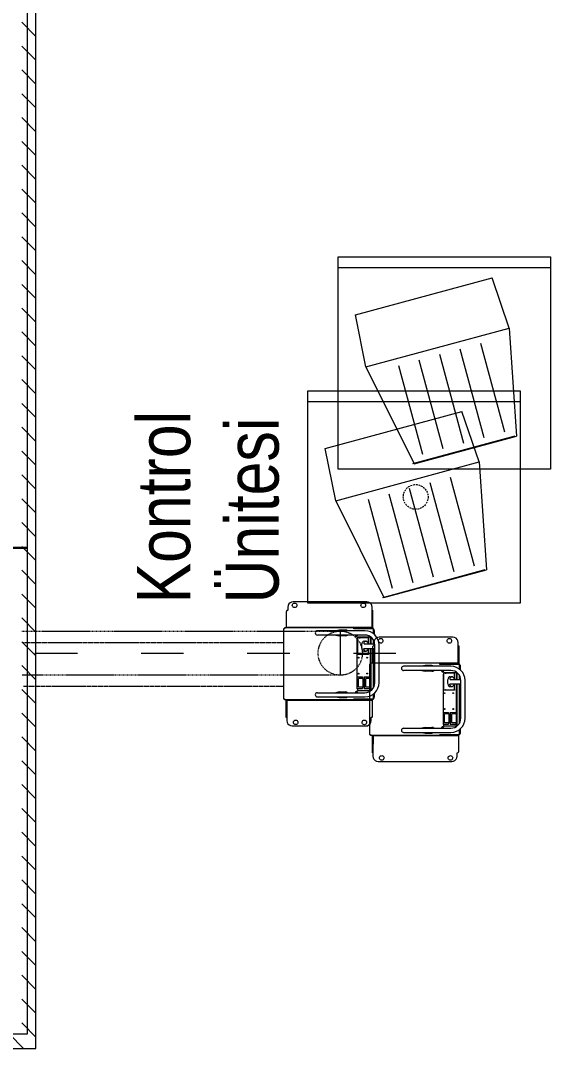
# Model space of a CAD drawing. Extents: x -3709 to 34975, y -230 to 8245.
# Drawn here: x 1848 to 1997.8, y 487.1 to 777.7 of the extents above; entities that cross this region are included whole.
import ezdxf

# ---------------------------------------------------------------- set-up
doc = ezdxf.new("R2010")
doc.units = 0
for name, pattern in [('ACAD_ISO03W100', [30, 12, -18]), ('DASHED', [0.75, 0.5, -0.25]), ('HIDDEN', [0.375, 0.25, -0.125])]:
    doc.linetypes.add(name, pattern=pattern)
doc.layers.get('0').update_dxf_attribs({"color": 9, "lineweight": 9})
doc.layers.add('B_Ekipman_Zemin', color=155, linetype='Continuous', lineweight=9)
doc.styles.add('MuuM_TEXT-STANDART', font='ARIALN.TTF')

# ---------------------------------------------------------------- blocks, each defined once
blk = doc.blocks.new('4800makaslift')
for p, q in [((17107.5, 8433.5), (17107.5, 8425.3)), ((17120.4, 8436.4), (17120, 8438.5)), ((17330.5, 8448.4), (17122.5, 8448.5)), ((17132.7, 8440.6), (17133, 8438.5)), ((17314.4, 8436.3), (17314, 8438.4)), ((17326.7, 8440.6), (17327, 8438.4)), ((17345.5, 8433.4), (17344.7, 8438.4)), ((17345.5, 8426.7), (17345.5, 8433.4)), ((17103, 8420), (17103, 8375)), ((17107.5, 8425.3), (17107.5, 8424.4)), ((17345.2, 8375), (17345.5, 8424.8)), ((17345.5, 8424.8), (17345.5, 8426.7)), ((17345.5, 8424.5), (17347, 8424.5)), ((17345.5, 8424.4), (17345.5, 8375)), ((17347, 8424.5), (17347, 8374.2)), ((17095, 8372), (17095, 8174)), ((17098, 8372), (17095, 8372)), ((17346, 8375), (17098, 8375)), ((17098, 8375), (17098, 8372)), ((17342, 8375.5), (17107, 8375.5)), ((17293.4, 8372), (17293.4, 8375)), ((17346, 8373), (17293.4, 8373)), ((17349, 8372), (17293.4, 8372)), ((17346, 8375), (17346, 8373)), ((17349, 8358.4), (17349, 8372)), ((17325, 8354.5), (17191, 8354.5)), ((17325, 8366.5), (17191.1, 8366.5)), ((17252, 8368.5), (17243, 8366.5)), ((17243, 8354.5), (17252, 8352.5)), ((17252, 8366.5), (17252, 8368.5)), ((17271, 8368.5), (17252, 8368.5)), ((17252, 8352.5), (17252, 8354.5)), ((17271, 8352.5), (17252, 8352.5)), ((17300.8, 8350.9), (17300.6, 8350.5)), ((17301.2, 8353.4), (17301.2, 8352.6)), ((17303.5, 8202), (17303.5, 8344)), ((17334, 8347), (17304.9, 8347)), ((17304.9, 8299), (17304.9, 8347)), ((17306.2, 8349), (17339.5, 8349)), ((17334.9, 8330.5), (17334.9, 8346.1)), ((17339.6, 8345.5), (17339.6, 8329.5)), ((17340.5, 8344), (17340.5, 8329.5)), ((17342.2, 8344), (17342.2, 8329.5)), ((17349, 8329.5), (17349, 8340.9)), ((17352, 8355.9), (17352, 8365.5)), ((17322.8, 8337), (17327.9, 8337)), ((17323.7, 8329.5), (17352.8, 8329.5)), ((17323.7, 8316.5), (17353, 8316.5)), ((17334.9, 8299.9), (17334.9, 8315.5)), ((17339.6, 8316.5), (17339.6, 8232)), ((17340.5, 8316.5), (17340.5, 8202)), ((17342.2, 8316.5), (17342.2, 8202)), ((17349, 8205.1), (17349, 8316.5)), ((17352, 8329.5), (17352, 8333.5)), ((17352, 8212.5), (17352, 8316.5)), ((17353, 8219.5), (17353, 8326.5)), ((17365, 8219.5), (17365, 8326.5)), ((17334, 8299), (17304.9, 8299)), ((17322.8, 8309), (17327.9, 8309)), ((17303.5, 8236), (17318.1, 8236)), ((17307, 8207.5), (17307, 8231.5)), ((17319.6, 8232), (17307.3, 8232)), ((17318.2, 8235.9), (17318.2, 8232)), ((17320.1, 8231.6), (17320.1, 8231.5)), ((17320.1, 8207.5), (17320.1, 8231.5)), ((17322.6, 8236), (17322.6, 8203)), ((17322.6, 8236), (17338.3, 8236)), ((17327.3, 8207.5), (17327.3, 8231.5)), ((17339.9, 8232), (17327.5, 8232)), ((17338.4, 8235.9), (17338.4, 8232)), ((17340.4, 8231.6), (17340.4, 8231.5)), ((17340.4, 8207.5), (17340.4, 8231.5)), ((17303.5, 8203), (17318.1, 8203)), ((17339.5, 8197), (17306.2, 8197)), ((17319.6, 8207), (17307.3, 8207)), ((17318.2, 8207), (17318.2, 8203.1)), ((17322.6, 8203), (17338.3, 8203)), ((17339.9, 8207), (17327.5, 8207)), ((17337.8, 8197), (17338.6, 8197.2)), ((17338.4, 8207), (17338.4, 8203.1)), ((17339.6, 8207), (17339.6, 8200.5)), ((17095, 8174), (17098, 8174)), ((17098, 8174), (17098, 8171)), ((17346, 8171), (17098, 8171)), ((17103, 8121.5), (17103, 8171)), ((17104.5, 8121.6), (17104.5, 8170.8)), ((17104.8, 8170.8), (17104.5, 8121.2)), ((17107, 8170.5), (17342, 8170.5)), ((17191, 8191.5), (17325, 8191.5)), ((17191, 8179.5), (17325, 8179.5)), ((17252, 8193.5), (17243, 8191.5)), ((17243, 8179.5), (17252, 8177.5)), ((17252, 8193.5), (17252, 8191.5)), ((17252, 8193.5), (17271, 8193.5)), ((17252, 8179.5), (17252, 8177.5)), ((17252, 8177.5), (17271, 8177.5)), ((17293.4, 8174), (17349, 8174)), ((17293.4, 8171), (17293.4, 8174)), ((17346, 8173), (17293.4, 8173)), ((17301.2, 8193.4), (17301.2, 8192.6)), ((17346, 8171), (17346, 8173)), ((17347, 8126), (17347, 8171.8)), ((17349, 8174), (17349, 8187.6)), ((17352, 8180.5), (17352, 8190.1)), ((17104.5, 8121.5), (17103, 8121.5)), ((17104.5, 8121.2), (17104.5, 8119.3)), ((17104.5, 8119.3), (17104.5, 8112.6)), ((17104.5, 8112.6), (17105.3, 8107.6)), ((17123.4, 8105.4), (17123, 8107.6)), ((17135.7, 8109.7), (17136, 8107.6)), ((17317.4, 8105.4), (17317, 8107.5)), ((17329.7, 8109.6), (17330, 8107.5)), ((17342.5, 8120.8), (17342.5, 8121.6)), ((17342.5, 8112.5), (17342.5, 8120.8)), ((17119.5, 8097.6), (17327.5, 8097.5))]:
    blk.add_line(p, q)
at = {"linetype": 'HIDDEN'}
for p, q in [((16360.7, 8333.6), (17097, 8333.6)), ((17097, 8208.6), (16360.7, 8208.6))]:
    blk.add_line(p, q, dxfattribs=at)
for points in [[(17122.5, 8448.5), (17117.9, 8447.8), (17113.7, 8445.6), (17110.4, 8442.3), (17108.3, 8438.1), (17107.5, 8433.5)], [(17120, 8438.5), (17120.4, 8440.5), (17121.3, 8442.3), (17122.7, 8443.8), (17124.5, 8444.7), (17126.5, 8445), (17128.5, 8444.7), (17130.4, 8443.8), (17131.8, 8442.3), (17132.7, 8440.6)], [(17133, 8438.5), (17132.7, 8436.5), (17131.8, 8434.7), (17130.4, 8433.2), (17128.5, 8432.3), (17126.5, 8432), (17124.5, 8432.3), (17122.7, 8433.2), (17121.3, 8434.7), (17120.4, 8436.4)], [(17314, 8438.4), (17314.4, 8440.5), (17315.3, 8442.3), (17316.7, 8443.7), (17318.5, 8444.6), (17320.5, 8444.9), (17322.5, 8444.6), (17324.4, 8443.7), (17325.8, 8442.3), (17326.7, 8440.6)], [(17327, 8438.4), (17326.7, 8436.4), (17325.8, 8434.6), (17324.4, 8433.2), (17322.5, 8432.3), (17320.5, 8431.9), (17318.5, 8432.3), (17316.7, 8433.2), (17315.3, 8434.6), (17314.4, 8436.3)], [(17344.7, 8438.4), (17342.7, 8442.3), (17339.4, 8445.6), (17335.2, 8447.7), (17330.5, 8448.4)], [(17107.5, 8424.4), (17106.1, 8424.2), (17104.9, 8423.6), (17103.9, 8422.6), (17103.2, 8421.4), (17103, 8420)], [(17299.8, 8353), (17299.9, 8354.2), (17300, 8354.5)], [(17301.4, 8350), (17300.8, 8350.2), (17300.3, 8350.9), (17299.9, 8351.9), (17299.8, 8353)], [(17301.2, 8352.6), (17301.1, 8351.9), (17300.8, 8351.2), (17300.5, 8350.7), (17300.5, 8350.6)], [(17301.3, 8353), (17301.2, 8351.9), (17300.8, 8350.9)], [(17300.9, 8354.5), (17301.1, 8354.1), (17301.2, 8353.4)], [(17301.1, 8354.5), (17301.2, 8354.2), (17301.3, 8353)], [(17303, 8353), (17302.9, 8351.9), (17302.5, 8350.9), (17302, 8350.2), (17301.4, 8350)], [(17302.8, 8354.5), (17302.9, 8354.2), (17303, 8353)], [(17306.2, 8349), (17305.4, 8348.8), (17304.6, 8348), (17304.1, 8346.9), (17303.7, 8345.5), (17303.5, 8344)], [(17311, 8345), (17310.7, 8345.5), (17310.3, 8346), (17309.8, 8346.3), (17309.4, 8346.6), (17309, 8346.8), (17308.6, 8347), (17308.2, 8347)], [(17334.9, 8346.1), (17334.9, 8346.3), (17334.8, 8346.6), (17334.6, 8346.8), (17334.3, 8347), (17334, 8347)], [(17334.6, 8345), (17334.8, 8345.5), (17334.9, 8346), (17334.9, 8346.1)], [(17339.4, 8348), (17338.6, 8348.8), (17337.8, 8349)], [(17339.1, 8348.3), (17339.4, 8347), (17339.6, 8345.5)], [(17340.5, 8344), (17340.3, 8345.5), (17340, 8346.9), (17339.4, 8348)], [(17342.2, 8344), (17342, 8345.5), (17341.6, 8346.9), (17341, 8348), (17340.3, 8348.8), (17339.5, 8349)], [(17315.4, 8325.2), (17315.3, 8323), (17315.4, 8320.8), (17315.7, 8318.7), (17316.1, 8316.6), (17316.7, 8314.8), (17317.5, 8313.1), (17318.4, 8311.7), (17319.4, 8310.5), (17320.5, 8309.7)], [(17322.8, 8337), (17321.6, 8336.8), (17320.5, 8336.3), (17319.4, 8335.5), (17318.4, 8334.3), (17317.5, 8332.9), (17316.7, 8331.2), (17316.1, 8329.4), (17315.7, 8327.3), (17315.4, 8325.2)], [(17322.3, 8332.5), (17322.1, 8331.8), (17322, 8331.1), (17322.1, 8330.6), (17322.4, 8330.1), (17322.8, 8329.8), (17323.2, 8329.6), (17323.7, 8329.5)], [(17322.3, 8313.5), (17322.1, 8314.2), (17322, 8314.9), (17322.1, 8315.5), (17322.4, 8315.9), (17322.8, 8316.2), (17323.2, 8316.4), (17323.7, 8316.5)], [(17327.9, 8337), (17326.8, 8336.9), (17325.8, 8336.5), (17324.8, 8335.8), (17323.9, 8334.9), (17323.1, 8333.8), (17322.3, 8332.5)], [(17322.3, 8313.5), (17323.1, 8312.2), (17323.9, 8311.1), (17324.8, 8310.2), (17325.8, 8309.5), (17326.8, 8309.1), (17327.9, 8309)], [(17333.4, 8332.5), (17332.6, 8333.8), (17331.8, 8334.9), (17330.9, 8335.8), (17329.9, 8336.5), (17328.9, 8336.9), (17327.9, 8337)], [(17327.9, 8309), (17328.9, 8309.1), (17329.9, 8309.5), (17330.9, 8310.2), (17331.8, 8311.1), (17332.6, 8312.2), (17333.4, 8313.5)], [(17333.4, 8332.5), (17333.8, 8331.8), (17334.3, 8331.1), (17334.8, 8330.6), (17335.3, 8330.1), (17335.9, 8329.8), (17336.5, 8329.6), (17337, 8329.5)], [(17333.4, 8313.5), (17333.8, 8314.2), (17334.3, 8314.9), (17334.8, 8315.5), (17335.3, 8315.9), (17335.9, 8316.2), (17336.5, 8316.4), (17337, 8316.5)], [(17306.7, 8290.5), (17306.8, 8290.9), (17306.9, 8291.3), (17307.1, 8291.6), (17307.3, 8291.8), (17307.4, 8291.8)], [(17307.4, 8289.2), (17307.3, 8289.2), (17307.1, 8289.4), (17306.9, 8289.7), (17306.8, 8290.1), (17306.7, 8290.5)], [(17307.4, 8291.8), (17307.5, 8291.8), (17307.8, 8291.6), (17307.9, 8291.3), (17308.1, 8290.9), (17308.1, 8290.5)], [(17308.1, 8290.5), (17308.1, 8290.1), (17307.9, 8289.7), (17307.8, 8289.4), (17307.5, 8289.2), (17307.4, 8289.2)], [(17311, 8301), (17310.7, 8300.5), (17310.3, 8300), (17309.8, 8299.7), (17309.4, 8299.4), (17309, 8299.2), (17308.6, 8299), (17308.2, 8299)], [(17320.5, 8309.7), (17321.6, 8309.2), (17322.8, 8309)], [(17330.8, 8290.5), (17330.9, 8290.9), (17331, 8291.3), (17331.2, 8291.6), (17331.4, 8291.8), (17331.5, 8291.8)], [(17331.5, 8289.2), (17331.4, 8289.2), (17331.2, 8289.4), (17331, 8289.7), (17330.9, 8290.1), (17330.8, 8290.5)], [(17331.5, 8291.8), (17331.7, 8291.8), (17331.9, 8291.6), (17332.1, 8291.3), (17332.2, 8290.9), (17332.2, 8290.5)], [(17332.2, 8290.5), (17332.2, 8290.1), (17332.1, 8289.7), (17331.9, 8289.4), (17331.7, 8289.2), (17331.5, 8289.2)], [(17334.9, 8299.9), (17334.9, 8299.7), (17334.8, 8299.4), (17334.6, 8299.2), (17334.3, 8299), (17334, 8299)], [(17334.6, 8301), (17334.8, 8300.5), (17334.9, 8300), (17334.9, 8299.9)], [(17304.7, 8236), (17304.7, 8236), (17304.8, 8236), (17304.9, 8235.9), (17304.9, 8235.9), (17305, 8235.8)], [(17306.7, 8245.5), (17306.8, 8245.9), (17306.9, 8246.3), (17307.1, 8246.6), (17307.3, 8246.8), (17307.4, 8246.8)], [(17307.4, 8244.2), (17307.3, 8244.2), (17307.1, 8244.4), (17306.9, 8244.7), (17306.8, 8245.1), (17306.7, 8245.5)], [(17307.3, 8232), (17307.2, 8232), (17307.1, 8231.9), (17307, 8231.8), (17307, 8231.7), (17307, 8231.5)], [(17307.4, 8246.8), (17307.5, 8246.8), (17307.8, 8246.6), (17307.9, 8246.3), (17308.1, 8245.9), (17308.1, 8245.5)], [(17308.1, 8245.5), (17308.1, 8245.1), (17307.9, 8244.7), (17307.8, 8244.4), (17307.5, 8244.2), (17307.4, 8244.2)], [(17318.1, 8236), (17318.1, 8236), (17318.2, 8236), (17318.2, 8235.9), (17318.2, 8235.9)], [(17318.2, 8235.9), (17318.2, 8235.9), (17318.1, 8235.8)], [(17319.6, 8232), (17319.8, 8232), (17319.9, 8231.9), (17320, 8231.9), (17320.1, 8231.7), (17320.1, 8231.6)], [(17324.9, 8236), (17325, 8236), (17325.1, 8236), (17325.1, 8235.9), (17325.2, 8235.9), (17325.2, 8235.8)], [(17327.5, 8232), (17327.4, 8232), (17327.4, 8231.9), (17327.3, 8231.8), (17327.3, 8231.7), (17327.3, 8231.5)], [(17330.8, 8245.5), (17330.9, 8245.9), (17331, 8246.3), (17331.2, 8246.6), (17331.4, 8246.8), (17331.5, 8246.8)], [(17331.5, 8244.2), (17331.4, 8244.2), (17331.2, 8244.4), (17331, 8244.7), (17330.9, 8245.1), (17330.8, 8245.5)], [(17331.5, 8246.8), (17331.7, 8246.8), (17331.9, 8246.6), (17332.1, 8246.3), (17332.2, 8245.9), (17332.2, 8245.5)], [(17332.2, 8245.5), (17332.2, 8245.1), (17332.1, 8244.7), (17331.9, 8244.4), (17331.7, 8244.2), (17331.5, 8244.2)], [(17338.3, 8236), (17338.4, 8236), (17338.4, 8236), (17338.4, 8235.9), (17338.4, 8235.9)], [(17338.4, 8235.9), (17338.4, 8235.9), (17338.4, 8235.8)], [(17339.9, 8232), (17340, 8232), (17340.2, 8231.9), (17340.3, 8231.9), (17340.3, 8231.7), (17340.4, 8231.6)], [(17299.8, 8193), (17299.9, 8194.2), (17300.3, 8195.1), (17300.8, 8195.8), (17301.4, 8196)], [(17300.5, 8195.4), (17300.5, 8195.3), (17300.8, 8194.8), (17301.1, 8194.1), (17301.2, 8193.4)], [(17300.6, 8195.5), (17300.8, 8195.1), (17301.2, 8194.2), (17301.3, 8193)], [(17301.4, 8196), (17302, 8195.8), (17302.5, 8195.1), (17302.9, 8194.2), (17303, 8193)], [(17303.5, 8202), (17303.7, 8200.5), (17304.1, 8199.1), (17304.6, 8198), (17305.4, 8197.2), (17306.2, 8197)], [(17304.7, 8203), (17304.7, 8203), (17304.8, 8203), (17304.9, 8203.1), (17304.9, 8203.1), (17305, 8203.2)], [(17307, 8207.5), (17307, 8207.3), (17307, 8207.2), (17307.1, 8207.1), (17307.2, 8207), (17307.3, 8207)], [(17318.2, 8203.1), (17318.2, 8203.1), (17318.1, 8203.2)], [(17318.1, 8203), (17318.1, 8203), (17318.2, 8203), (17318.2, 8203.1), (17318.2, 8203.1)], [(17319.6, 8207), (17319.8, 8207), (17319.9, 8207.1), (17320, 8207.2), (17320.1, 8207.3), (17320.1, 8207.4), (17320.1, 8207.5)], [(17324.9, 8203), (17325, 8203), (17325.1, 8203), (17325.1, 8203.1), (17325.2, 8203.1), (17325.2, 8203.2)], [(17327.3, 8207.5), (17327.3, 8207.3), (17327.3, 8207.2), (17327.4, 8207.1), (17327.4, 8207), (17327.5, 8207)], [(17338.3, 8203), (17338.4, 8203), (17338.4, 8203), (17338.4, 8203.1), (17338.4, 8203.1)], [(17338.4, 8203.1), (17338.4, 8203.1), (17338.4, 8203.2)], [(17338.6, 8197.2), (17339.4, 8198), (17340, 8199.1), (17340.3, 8200.5), (17340.5, 8202)], [(17339.6, 8200.5), (17339.4, 8199), (17339.1, 8197.7)], [(17339.5, 8197), (17340.3, 8197.2), (17341, 8198), (17341.6, 8199.1), (17342, 8200.5), (17342.2, 8202)], [(17339.9, 8207), (17340, 8207), (17340.2, 8207.1), (17340.3, 8207.2), (17340.3, 8207.3), (17340.4, 8207.4), (17340.4, 8207.5)], [(17300, 8191.5), (17299.9, 8191.9), (17299.8, 8193)], [(17301.2, 8192.6), (17301.1, 8191.9), (17300.9, 8191.5)], [(17301.3, 8193), (17301.2, 8191.9), (17301.1, 8191.5)], [(17303, 8193), (17302.9, 8191.9), (17302.8, 8191.5)], [(17105.3, 8107.6), (17107.4, 8103.8), (17110.7, 8100.4), (17114.9, 8098.3), (17119.5, 8097.6)], [(17123, 8107.6), (17123.3, 8109.6), (17124.3, 8111.4), (17125.7, 8112.8), (17127.5, 8113.7), (17129.5, 8114.1), (17131.5, 8113.7), (17133.3, 8112.8), (17134.8, 8111.4), (17135.7, 8109.7)], [(17136, 8107.6), (17135.7, 8105.6), (17134.8, 8103.7), (17133.3, 8102.3), (17131.5, 8101.4), (17129.5, 8101.1), (17127.5, 8101.4), (17125.7, 8102.3), (17124.3, 8103.7), (17123.4, 8105.4)], [(17317, 8107.5), (17317.3, 8109.5), (17318.3, 8111.3), (17319.7, 8112.8), (17321.5, 8113.7), (17323.5, 8114), (17325.5, 8113.7), (17327.3, 8112.8), (17328.8, 8111.3), (17329.7, 8109.6)], [(17330, 8107.5), (17329.7, 8105.5), (17328.8, 8103.7), (17327.3, 8102.2), (17325.5, 8101.3), (17323.5, 8101), (17321.5, 8101.3), (17319.7, 8102.3), (17318.3, 8103.7), (17317.4, 8105.4)], [(17327.5, 8097.5), (17332.1, 8098.2), (17336.3, 8100.4), (17339.6, 8103.7), (17341.8, 8107.9), (17342.5, 8112.5)], [(17342.5, 8121.6), (17343.9, 8121.8), (17345.2, 8122.4), (17346.2, 8123.4), (17346.8, 8124.6), (17347, 8126)]]:
    blk.add_lwpolyline(points)
for centre, radius, start, end in [((17107, 8365.5), 10, 90, 107.3767), ((17342, 8365.5), 10, 72.6233, 90), ((17342, 8365.5), 10, 0, 66.2136), ((17191, 8360.5), 6, 90, 270), ((17271, 8360.5), 8, 48.618, 90), ((17271, 8360.5), 8, 270, 311.4517), ((17325, 8326.5), 40, 0, 90), ((17325, 8326.5), 28, 0, 90), ((17325, 8219.5), 28, 270, 0), ((17325, 8219.5), 40, 270, 0), ((17107, 8180.5), 10, 252.6241, 270), ((17191, 8185.5), 6, 90, 270), ((17271, 8185.5), 8, 48.5483, 90), ((17271, 8185.5), 8, 270, 311.4517), ((17342, 8180.5), 10, 270, 287.3759), ((17342, 8180.5), 10, 293.7864, 0)]:
    blk.add_arc(centre, radius, start, end)
blk = doc.blocks.new('A$C44297C4A')
at = {"linetype": 'Continuous', "lineweight": 0}
for p, q in [((0, 42.13), (38.62, 52.58)), ((43.5, 38.36), (38.62, 52.58)), ((2.95, 27.39), (0, 42.14)), ((2.95, 27.39), (43.5, 38.36)), ((43.5, 38.36), (45.54, 7.83)), ((29.54, 32.51), (36.32, 7.41)), ((35.33, 34.08), (42.12, 8.98)), ((17.96, 29.38), (24.74, 4.28)), ((23.75, 30.94), (30.53, 5.85)), ((2.95, 27.39), (16.58, 0)), ((12.16, 27.81), (18.95, 2.71)), ((16.23, 0.08), (45.19, 7.91)), ((16.58, 0), (45.54, 7.83))]:
    blk.add_line(p, q, dxfattribs=at)
blk = doc.blocks.new('p-mekanik_arackabul_ekran3')
for p, q in [((0, 0), (0, 60)), ((0, 60), (60, 60)), ((57, 60), (57, 0)), ((60, 60), (60, 0)), ((60, 0), (0, 0))]:
    blk.add_line(p, q)
at = {"rotation": 270}
blk.add_blockref('A$C44297C4A', (1.53, 55.12), dxfattribs=at)

msp = doc.modelspace()

# ---------------------------------------------------------------- hatches: boundary and pattern name
at = {"lineweight": 0}
h = msp.add_hatch(dxfattribs=at)
h.set_pattern_fill('ANSI31', color=256, scale=1.5, angle=270, style=0)
h.set_pattern_definition([(315, (1248.246, 1182.0227), (3.367596, 3.367596), [])])
h.paths.add_polyline_path([(1627.38, 487.11), (1704.38, 487.11), (1704.38, 507.11), (1775.38, 507.11), (1775.38, 487.11), (1852.38, 487.11), (1852.38, 980.11), (1775.38, 980.11), (1775.38, 525.11), (1704.38, 525.11), (1704.38, 980.11), (1627.38, 980.11)])
h.paths.add_polyline_path([(1631.38, 491.11), (1700.38, 491.11), (1700.38, 511.11), (1779.38, 511.11), (1779.38, 491.11), (1848.38, 491.11), (1848.38, 976.11), (1779.38, 976.11), (1779.38, 521.11), (1700.38, 521.11), (1700.38, 976.11), (1631.38, 976.11)], flags=16)

# ---------------------------------------------------------------- linework, layer by layer
for p, q in [((1849.88, 976.11), (1849.88, 491.11)), ((1947.9, 601.85), (1947.9, 601.03)), ((1949.18, 602.14), (1949.15, 602.35)), ((1970.2, 603.35), (1949.4, 603.35)), ((1950.41, 602.57), (1950.45, 602.35)), ((1968.58, 602.13), (1968.55, 602.35)), ((1969.81, 602.56), (1969.85, 602.35)), ((1971.7, 601.85), (1971.62, 602.34)), ((1971.7, 601.18), (1971.7, 601.85)), ((1947.45, 600.51), (1947.45, 596)), ((1947.9, 601.03), (1947.9, 600.94)), ((1971.67, 596), (1971.7, 600.98)), ((1971.7, 600.98), (1971.7, 601.18)), ((1971.7, 600.95), (1971.85, 600.95)), ((1971.7, 600.94), (1971.7, 596)), ((1971.85, 600.95), (1971.85, 595.92)), ((1971.75, 596), (1946.95, 596)), ((1946.95, 596), (1946.95, 595.7)), ((1971.35, 596.05), (1947.85, 596.05)), ((1966.48, 595.7), (1966.48, 596)), ((1971.75, 595.8), (1966.48, 595.8)), ((1971.75, 596), (1971.75, 595.8)), ((1946.95, 595.7), (1946.65, 595.7)), ((1946.65, 595.7), (1946.65, 575.9)), ((1969.65, 593.95), (1956.25, 593.95)), ((1969.65, 595.15), (1956.26, 595.15)), ((1962.35, 595.35), (1961.45, 595.15)), ((1961.45, 593.95), (1962.34, 593.75)), ((1962.35, 595.15), (1962.35, 595.35)), ((1964.25, 595.35), (1962.35, 595.35)), ((1962.35, 593.75), (1962.35, 593.95)), ((1964.25, 593.75), (1962.35, 593.75)), ((1972.05, 595.7), (1966.48, 595.7)), ((1967.23, 593.59), (1967.2, 593.55)), ((1967.26, 593.84), (1967.26, 593.76)), ((1967.5, 578.7), (1967.5, 592.9)), ((1967.63, 588.4), (1967.63, 593.2)), ((1970.54, 593.2), (1967.63, 593.2)), ((1967.77, 593.4), (1971.09, 593.4)), ((1970.64, 591.55), (1970.64, 593.11)), ((1971.1, 593.05), (1971.1, 591.45)), ((1971.19, 592.9), (1971.19, 591.45)), ((1971.36, 592.9), (1971.36, 591.45)), ((1972.05, 594.35), (1972.05, 595.7)), ((1972.35, 594.09), (1972.35, 595.05)), ((1969.42, 592.2), (1969.93, 592.2)), ((1969.52, 591.45), (1972.42, 591.45)), ((1969.52, 590.15), (1972.45, 590.15)), ((1970.64, 588.5), (1970.64, 590.06)), ((1971.1, 590.15), (1971.1, 581.7)), ((1971.19, 590.15), (1971.19, 578.7)), ((1971.36, 590.15), (1971.36, 578.7)), ((1972.05, 591.45), (1972.05, 592.59)), ((1972.05, 579.02), (1972.05, 590.15)), ((1972.35, 591.45), (1972.35, 591.85)), ((1972.35, 579.75), (1972.35, 590.15)), ((1972.45, 580.45), (1972.45, 591.15)), ((1973.65, 580.45), (1973.65, 591.15)), ((1970.54, 588.4), (1967.63, 588.4)), ((1969.42, 589.4), (1969.93, 589.4)), ((1967.5, 582.1), (1968.95, 582.1)), ((1967.84, 579.25), (1967.84, 581.65)), ((1969.11, 581.7), (1967.87, 581.7)), ((1968.96, 582.09), (1968.96, 581.7)), ((1969.16, 581.66), (1969.16, 581.65)), ((1969.16, 579.25), (1969.16, 581.65)), ((1969.4, 582.1), (1969.4, 578.8)), ((1969.4, 582.1), (1970.98, 582.1)), ((1969.87, 579.25), (1969.87, 581.65)), ((1971.14, 581.7), (1969.9, 581.7)), ((1970.99, 582.09), (1970.99, 581.7)), ((1971.18, 581.66), (1971.19, 581.65)), ((1971.19, 579.25), (1971.19, 581.65)), ((1967.5, 578.8), (1968.95, 578.8)), ((1969.11, 579.2), (1967.87, 579.2)), ((1968.96, 579.2), (1968.96, 578.81)), ((1969.4, 578.8), (1970.98, 578.8)), ((1971.14, 579.2), (1969.9, 579.2)), ((1970.99, 579.2), (1970.99, 578.81)), ((1971.1, 579.2), (1971.1, 578.55)), ((1946.65, 575.9), (1946.95, 575.9)), ((1946.95, 575.9), (1946.95, 575.6)), ((1971.75, 575.6), (1946.95, 575.6)), ((1947.45, 570.65), (1947.45, 575.6)), ((1947.6, 570.67), (1947.6, 575.59)), ((1947.63, 575.58), (1947.6, 570.62)), ((1947.85, 575.55), (1971.35, 575.55)), ((1956.25, 577.65), (1969.65, 577.65)), ((1956.25, 576.45), (1969.65, 576.45)), ((1962.35, 577.85), (1961.45, 577.65)), ((1961.45, 576.45), (1962.34, 576.25)), ((1962.35, 577.85), (1962.35, 577.65)), ((1962.35, 577.85), (1964.25, 577.85)), ((1962.35, 576.45), (1962.35, 576.25)), ((1962.35, 576.25), (1964.25, 576.25)), ((1966.48, 575.9), (1972.05, 575.9)), ((1966.48, 575.6), (1966.48, 575.9)), ((1971.75, 575.8), (1966.48, 575.8)), ((1967.26, 577.84), (1967.26, 577.76)), ((1971.09, 578.2), (1967.77, 578.2)), ((1970.92, 578.2), (1971.01, 578.23)), ((1971.75, 575.6), (1971.75, 575.8)), ((1971.85, 571.1), (1971.85, 575.69)), ((1972.05, 575.9), (1972.05, 577.26)), ((1972.35, 576.55), (1972.35, 577.52)), ((1947.6, 570.65), (1947.45, 570.65)), ((1947.6, 570.62), (1947.6, 570.43)), ((1947.6, 570.43), (1947.6, 569.76)), ((1947.6, 569.76), (1947.68, 569.27)), ((1971.4, 570.58), (1971.4, 570.66)), ((1971.4, 569.75), (1971.4, 570.58)), ((1949.1, 568.26), (1969.9, 568.25)), ((1949.48, 569.05), (1949.45, 569.26)), ((1950.71, 569.47), (1950.75, 569.26)), ((1968.88, 569.04), (1968.85, 569.25)), ((1970.11, 569.47), (1970.15, 569.25)), ((1849.88, 491.11), (1843.63, 491.11))]:
    msp.add_line(p, q)
at = {"lineweight": 30}
msp.add_line((1779.38, 628.61), (1849.88, 628.61), dxfattribs=at)
at = {"linetype": 'HIDDEN', "lineweight": 0}
for p, q in [((1848.38, 605.11), (1938.38, 605.11)), ((1938.38, 592.61), (1848.38, 592.61))]:
    msp.add_line(p, q, dxfattribs=at)
at = {"lineweight": 0}
msp.add_line((1938.38, 605.11), (1938.38, 592.61), dxfattribs=at)
at = {"linetype": 'ACAD_ISO03W100', "lineweight": 0}
msp.add_line((1954.1, 598.74), (1848.38, 598.74), dxfattribs=at)
for points in [[(1627.38, 980.11), (1627.38, 487.11), (1704.38, 487.11), (1704.38, 507.11), (1775.38, 507.11), (1775.38, 487.11), (1852.38, 487.11), (1852.38, 980.11), (1775.38, 980.11), (1775.38, 525.11), (1704.38, 525.11), (1704.38, 980.11)], [(1929.25, 613.03), (1929.25, 673.03), (1989.25, 673.03), (1989.25, 613.03)]]:
    msp.add_lwpolyline(points, close=True)
for points in [[(1949.4, 603.35), (1948.94, 603.28), (1948.52, 603.07), (1948.19, 602.74), (1947.97, 602.32), (1947.9, 601.85)], [(1949.15, 602.35), (1949.18, 602.55), (1949.27, 602.74), (1949.42, 602.88), (1949.6, 602.97), (1949.8, 603), (1950, 602.97), (1950.18, 602.88), (1950.32, 602.73), (1950.41, 602.57)], [(1950.45, 602.35), (1950.42, 602.15), (1950.32, 601.97), (1950.18, 601.83), (1950, 601.73), (1949.8, 601.7), (1949.6, 601.73), (1949.42, 601.83), (1949.27, 601.97), (1949.18, 602.14)], [(1968.55, 602.35), (1968.58, 602.55), (1968.67, 602.73), (1968.82, 602.87), (1969, 602.97), (1969.2, 603), (1969.4, 602.97), (1969.58, 602.87), (1969.72, 602.73), (1969.81, 602.56)], [(1969.85, 602.35), (1969.82, 602.15), (1969.72, 601.96), (1969.58, 601.82), (1969.4, 601.73), (1969.2, 601.7), (1969, 601.73), (1968.82, 601.82), (1968.67, 601.97), (1968.58, 602.13)], [(1971.62, 602.34), (1971.41, 602.73), (1971.08, 603.06), (1970.66, 603.27), (1970.2, 603.35)], [(1947.9, 600.94), (1947.76, 600.92), (1947.63, 600.86), (1947.53, 600.76), (1947.47, 600.64), (1947.45, 600.51)], [(1967.12, 593.8), (1967.14, 593.92), (1967.15, 593.95)], [(1967.28, 593.5), (1967.22, 593.53), (1967.17, 593.59), (1967.14, 593.69), (1967.12, 593.8)], [(1967.26, 593.76), (1967.25, 593.69), (1967.23, 593.62), (1967.2, 593.57), (1967.19, 593.57)], [(1967.28, 593.8), (1967.26, 593.69), (1967.23, 593.59)], [(1967.24, 593.95), (1967.25, 593.92), (1967.26, 593.84)], [(1967.25, 593.95), (1967.26, 593.92), (1967.28, 593.8)], [(1967.45, 593.8), (1967.43, 593.69), (1967.4, 593.59), (1967.35, 593.53), (1967.28, 593.5)], [(1967.42, 593.95), (1967.43, 593.92), (1967.45, 593.8)], [(1967.77, 593.4), (1967.68, 593.38), (1967.61, 593.31), (1967.55, 593.2), (1967.51, 593.06), (1967.5, 592.9)], [(1968.24, 593), (1968.21, 593.06), (1968.17, 593.1), (1968.13, 593.14), (1968.09, 593.17), (1968.04, 593.19), (1968, 593.2), (1967.97, 593.2)], [(1970.64, 593.11), (1970.63, 593.14), (1970.62, 593.17), (1970.6, 593.19), (1970.57, 593.2), (1970.54, 593.2)], [(1970.6, 593), (1970.63, 593.06), (1970.63, 593.1), (1970.64, 593.11)], [(1971.08, 593.31), (1971.01, 593.38), (1970.92, 593.4)], [(1971.06, 593.33), (1971.09, 593.21), (1971.1, 593.05)], [(1971.19, 592.9), (1971.18, 593.06), (1971.14, 593.2), (1971.08, 593.31)], [(1971.36, 592.9), (1971.35, 593.06), (1971.31, 593.2), (1971.25, 593.31), (1971.18, 593.38), (1971.09, 593.4)], [(1968.68, 591.02), (1968.67, 590.8), (1968.68, 590.58), (1968.71, 590.37), (1968.76, 590.17), (1968.82, 589.98), (1968.89, 589.81), (1968.98, 589.67), (1969.08, 589.56), (1969.19, 589.47)], [(1969.42, 592.2), (1969.31, 592.19), (1969.19, 592.13), (1969.08, 592.05), (1968.98, 591.94), (1968.89, 591.79), (1968.82, 591.63), (1968.76, 591.44), (1968.71, 591.24), (1968.68, 591.02)], [(1969.38, 591.75), (1969.35, 591.68), (1969.35, 591.61), (1969.36, 591.56), (1969.38, 591.51), (1969.42, 591.48), (1969.47, 591.46), (1969.52, 591.45)], [(1969.38, 589.85), (1969.35, 589.93), (1969.35, 589.99), (1969.36, 590.05), (1969.38, 590.09), (1969.42, 590.13), (1969.47, 590.15), (1969.52, 590.15)], [(1969.93, 592.2), (1969.83, 592.19), (1969.73, 592.15), (1969.63, 592.09), (1969.54, 592), (1969.45, 591.89), (1969.38, 591.75)], [(1970.48, 591.75), (1970.41, 591.89), (1970.32, 592), (1970.23, 592.09), (1970.13, 592.15), (1970.03, 592.19), (1969.93, 592.2)], [(1970.48, 591.75), (1970.52, 591.68), (1970.57, 591.61), (1970.62, 591.56), (1970.68, 591.51), (1970.74, 591.48), (1970.79, 591.46), (1970.85, 591.45)], [(1970.48, 589.85), (1970.52, 589.93), (1970.57, 589.99), (1970.62, 590.05), (1970.68, 590.09), (1970.74, 590.13), (1970.79, 590.15), (1970.85, 590.15)], [(1967.82, 587.55), (1967.82, 587.6), (1967.83, 587.64), (1967.85, 587.67), (1967.87, 587.68), (1967.89, 587.68)], [(1967.89, 587.42), (1967.87, 587.43), (1967.85, 587.44), (1967.83, 587.47), (1967.82, 587.51), (1967.82, 587.55)], [(1967.89, 587.68), (1967.9, 587.68), (1967.92, 587.67), (1967.94, 587.64), (1967.95, 587.6), (1967.96, 587.55)], [(1967.96, 587.55), (1967.95, 587.51), (1967.94, 587.47), (1967.92, 587.44), (1967.9, 587.43), (1967.89, 587.42)], [(1968.24, 588.6), (1968.21, 588.55), (1968.17, 588.51), (1968.13, 588.47), (1968.09, 588.44), (1968.04, 588.42), (1968, 588.41), (1967.97, 588.4)], [(1969.19, 589.47), (1969.31, 589.42), (1969.42, 589.4)], [(1969.38, 589.85), (1969.45, 589.72), (1969.54, 589.61), (1969.63, 589.52), (1969.73, 589.46), (1969.83, 589.42), (1969.93, 589.4)], [(1969.93, 589.4), (1970.03, 589.42), (1970.13, 589.46), (1970.23, 589.52), (1970.32, 589.61), (1970.41, 589.72), (1970.48, 589.85)], [(1970.23, 587.55), (1970.23, 587.6), (1970.25, 587.64), (1970.26, 587.67), (1970.29, 587.68), (1970.3, 587.68)], [(1970.3, 587.42), (1970.29, 587.43), (1970.26, 587.44), (1970.25, 587.47), (1970.23, 587.51), (1970.23, 587.55)], [(1970.3, 587.68), (1970.31, 587.68), (1970.33, 587.67), (1970.35, 587.64), (1970.36, 587.6), (1970.37, 587.55)], [(1970.37, 587.55), (1970.36, 587.51), (1970.35, 587.47), (1970.33, 587.44), (1970.31, 587.43), (1970.3, 587.42)], [(1970.64, 588.5), (1970.63, 588.47), (1970.62, 588.44), (1970.6, 588.42), (1970.57, 588.41), (1970.54, 588.4)], [(1970.6, 588.6), (1970.63, 588.55), (1970.63, 588.51), (1970.64, 588.5)], [(1967.61, 582.1), (1967.62, 582.1), (1967.62, 582.1), (1967.63, 582.1), (1967.64, 582.09), (1967.64, 582.08)], [(1967.82, 583.05), (1967.82, 583.1), (1967.83, 583.14), (1967.85, 583.17), (1967.87, 583.18), (1967.89, 583.18)], [(1967.89, 582.92), (1967.87, 582.93), (1967.85, 582.94), (1967.83, 582.97), (1967.82, 583.01), (1967.82, 583.05)], [(1967.87, 581.7), (1967.86, 581.7), (1967.86, 581.69), (1967.85, 581.68), (1967.85, 581.67), (1967.84, 581.65)], [(1967.89, 583.18), (1967.9, 583.18), (1967.92, 583.17), (1967.94, 583.14), (1967.95, 583.1), (1967.96, 583.05)], [(1967.96, 583.05), (1967.95, 583.01), (1967.94, 582.97), (1967.92, 582.94), (1967.9, 582.93), (1967.89, 582.92)], [(1968.95, 582.1), (1968.96, 582.1), (1968.96, 582.1), (1968.96, 582.1), (1968.96, 582.09)], [(1968.96, 582.09), (1968.96, 582.09), (1968.96, 582.08)], [(1969.11, 581.7), (1969.12, 581.7), (1969.13, 581.7), (1969.14, 581.69), (1969.15, 581.68), (1969.16, 581.66)], [(1969.64, 582.1), (1969.64, 582.1), (1969.65, 582.1), (1969.66, 582.1), (1969.66, 582.09), (1969.67, 582.08)], [(1969.9, 581.7), (1969.89, 581.7), (1969.88, 581.69), (1969.88, 581.68), (1969.87, 581.67), (1969.87, 581.65)], [(1970.23, 583.05), (1970.23, 583.1), (1970.25, 583.14), (1970.26, 583.17), (1970.29, 583.18), (1970.3, 583.18)], [(1970.3, 582.92), (1970.29, 582.93), (1970.26, 582.94), (1970.25, 582.97), (1970.23, 583.01), (1970.23, 583.05)], [(1970.3, 583.18), (1970.31, 583.18), (1970.33, 583.17), (1970.35, 583.14), (1970.36, 583.1), (1970.37, 583.05)], [(1970.37, 583.05), (1970.36, 583.01), (1970.35, 582.97), (1970.33, 582.94), (1970.31, 582.93), (1970.3, 582.92)], [(1970.98, 582.1), (1970.98, 582.1), (1970.99, 582.1), (1970.99, 582.1), (1970.99, 582.09)], [(1970.99, 582.09), (1970.99, 582.09), (1970.99, 582.08)], [(1971.14, 581.7), (1971.15, 581.7), (1971.16, 581.7), (1971.17, 581.69), (1971.18, 581.68), (1971.18, 581.66)], [(1967.5, 578.7), (1967.51, 578.55), (1967.55, 578.41), (1967.61, 578.3), (1967.68, 578.23), (1967.77, 578.2)], [(1967.61, 578.8), (1967.62, 578.8), (1967.62, 578.81), (1967.63, 578.81), (1967.64, 578.82), (1967.64, 578.82)], [(1967.84, 579.25), (1967.85, 579.24), (1967.85, 579.22), (1967.86, 579.21), (1967.86, 579.21), (1967.87, 579.2)], [(1968.95, 578.8), (1968.96, 578.8), (1968.96, 578.81), (1968.96, 578.81), (1968.96, 578.81)], [(1968.96, 578.81), (1968.96, 578.82), (1968.96, 578.82)], [(1969.11, 579.2), (1969.12, 579.21), (1969.13, 579.21), (1969.14, 579.22), (1969.15, 579.23), (1969.16, 579.24), (1969.16, 579.25)], [(1969.64, 578.8), (1969.64, 578.8), (1969.65, 578.81), (1969.66, 578.81), (1969.66, 578.82), (1969.67, 578.82)], [(1969.87, 579.25), (1969.87, 579.24), (1969.88, 579.22), (1969.88, 579.21), (1969.89, 579.21), (1969.9, 579.2)], [(1970.98, 578.8), (1970.98, 578.8), (1970.99, 578.81), (1970.99, 578.81), (1970.99, 578.81)], [(1970.99, 578.81), (1970.99, 578.82), (1970.99, 578.82)], [(1971.01, 578.23), (1971.08, 578.3), (1971.14, 578.41), (1971.18, 578.55), (1971.19, 578.7)], [(1971.1, 578.55), (1971.09, 578.4), (1971.06, 578.28)], [(1971.09, 578.2), (1971.18, 578.23), (1971.25, 578.3), (1971.31, 578.41), (1971.35, 578.55), (1971.36, 578.7)], [(1971.14, 579.2), (1971.15, 579.21), (1971.16, 579.21), (1971.17, 579.22), (1971.18, 579.23), (1971.18, 579.24), (1971.19, 579.25)], [(1967.12, 577.8), (1967.14, 577.92), (1967.17, 578.02), (1967.22, 578.08), (1967.28, 578.1)], [(1967.15, 577.65), (1967.14, 577.69), (1967.12, 577.8)], [(1967.19, 578.04), (1967.2, 578.03), (1967.23, 577.98), (1967.25, 577.92), (1967.26, 577.84)], [(1967.2, 578.05), (1967.23, 578.02), (1967.26, 577.92), (1967.28, 577.8)], [(1967.26, 577.76), (1967.25, 577.69), (1967.24, 577.65)], [(1967.28, 577.8), (1967.26, 577.69), (1967.25, 577.65)], [(1967.28, 578.1), (1967.35, 578.08), (1967.4, 578.02), (1967.43, 577.92), (1967.45, 577.8)], [(1967.45, 577.8), (1967.43, 577.69), (1967.42, 577.65)], [(1949.45, 569.26), (1949.48, 569.46), (1949.57, 569.64), (1949.71, 569.79), (1949.9, 569.88), (1950.1, 569.91), (1950.3, 569.88), (1950.48, 569.79), (1950.62, 569.64), (1950.71, 569.47)], [(1968.85, 569.25), (1968.88, 569.45), (1968.97, 569.64), (1969.11, 569.78), (1969.3, 569.87), (1969.5, 569.9), (1969.7, 569.87), (1969.88, 569.78), (1970.02, 569.64), (1970.11, 569.47)], [(1969.9, 568.25), (1970.36, 568.33), (1970.78, 568.54), (1971.11, 568.87), (1971.32, 569.29), (1971.4, 569.75)], [(1971.4, 570.66), (1971.54, 570.69), (1971.66, 570.75), (1971.76, 570.84), (1971.83, 570.97), (1971.85, 571.1)], [(1947.68, 569.27), (1947.88, 568.88), (1948.21, 568.55), (1948.63, 568.33), (1949.1, 568.26)], [(1950.75, 569.26), (1950.71, 569.06), (1950.62, 568.88), (1950.48, 568.73), (1950.3, 568.64), (1950.1, 568.61), (1949.9, 568.64), (1949.71, 568.73), (1949.57, 568.88), (1949.48, 569.05)], [(1970.15, 569.25), (1970.11, 569.05), (1970.02, 568.87), (1969.88, 568.73), (1969.7, 568.64), (1969.5, 568.6), (1969.3, 568.64), (1969.11, 568.73), (1968.97, 568.87), (1968.88, 569.04)]]:
    msp.add_lwpolyline(points)
at = {"linetype": 'DASHED', "lineweight": 0}
msp.add_circle((1959.69, 643.03), 3.5, dxfattribs=at)
at = {"linetype": 'HIDDEN', "lineweight": 0}
msp.add_circle((1938.38, 598.86), 6.25, dxfattribs=at)
for centre, radius, start, end in [((1947.85, 595.05), 1, 90, 107.3759), ((1971.35, 595.05), 1, 72.6241, 90), ((1971.35, 595.05), 1, 0, 66.2136), ((1956.25, 594.55), 0.6, 90, 270), ((1964.25, 594.55), 0.8, 48.6203, 90), ((1964.25, 594.55), 0.8, 270, 311.4517), ((1969.65, 591.15), 4, 0, 90), ((1969.65, 591.15), 2.8, 0, 90), ((1969.65, 580.45), 2.8, 270, 0), ((1969.65, 580.45), 4, 270, 0), ((1947.85, 576.55), 1, 252.6241, 270), ((1956.25, 577.05), 0.6, 90, 270), ((1964.25, 577.05), 0.8, 48.5483, 90), ((1964.25, 577.05), 0.8, 270, 311.4517), ((1971.35, 576.55), 1, 270, 287.3759), ((1971.35, 576.55), 1, 293.7864, 0)]:
    msp.add_arc(centre, radius, start, end)

# ---------------------------------------------------------------- block references
at = {"rotation": 90}
msp.add_blockref('p-mekanik_arackabul_ekran3', (1989.25, 613.03), dxfattribs=at)
at = {"layer": 'B_Ekipman_Zemin', "xscale": 0.1, "yscale": 0.1, "zscale": 0.1}
msp.add_blockref('4800makaslift', (212.83, -231.46), dxfattribs=at)
at = {"layer": 'B_Ekipman_Zemin', "rotation": 90}
msp.add_blockref('p-mekanik_arackabul_ekran3', (1997.76, 650.88), dxfattribs=at)

# ---------------------------------------------------------------- texts
at = {"lineweight": 0, "insert": (1880.97, 612.91), "char_height": 15, "width": 150.9403, "attachment_point": 1, "rotation": 90, "style": 'MuuM_TEXT-STANDART'}
msp.add_mtext('Kontrol \\PÜnitesi', dxfattribs=at)

doc.saveas('drawing.dxf')
